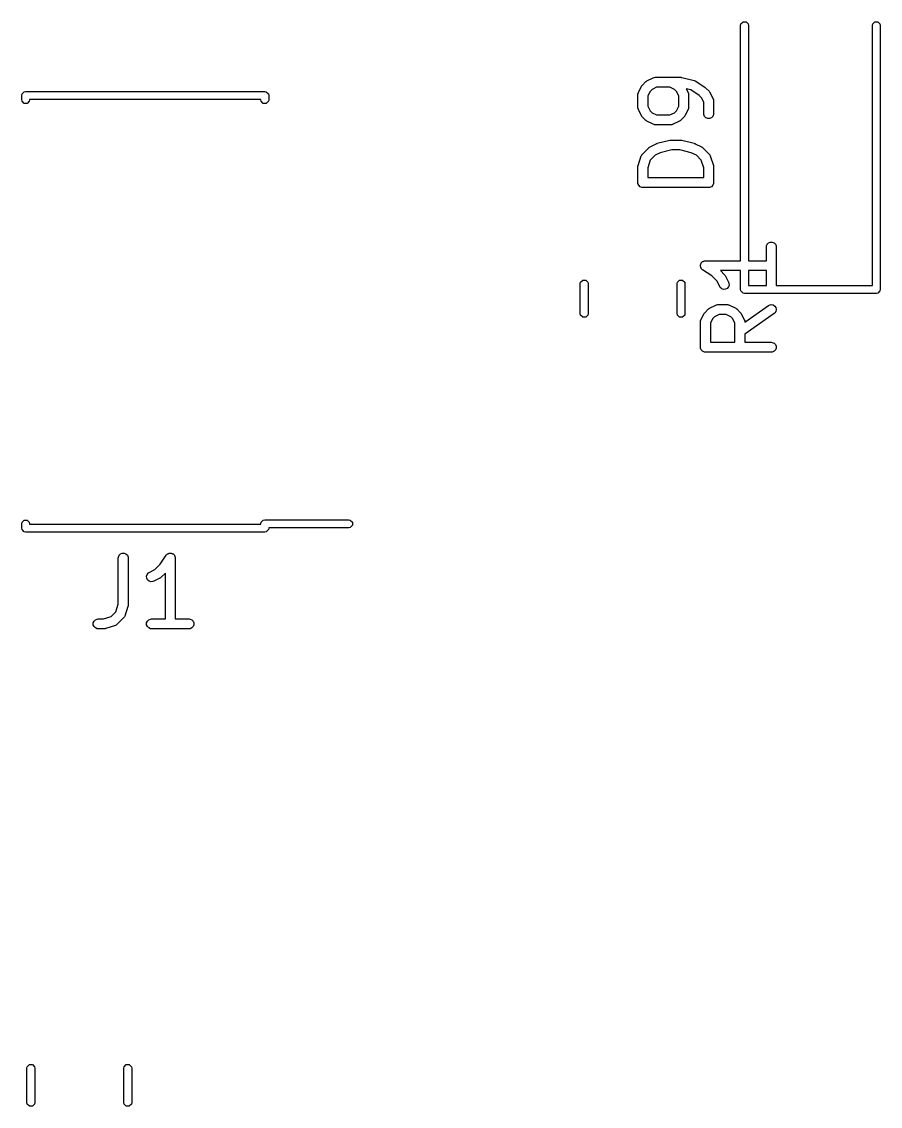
# Model space of a CAD drawing. Extents: x 1.5 to 88.5, y 4.3 to 54.6.
# Drawn here: x 54.12 to 67.16, y 31.93 to 48.41 of the extents above; entities that cross this region are included whole.
import ezdxf

# ---------------------------------------------------------------- set-up
doc = ezdxf.new("R2010")
doc.units = 0
doc.layers.add('BLACK', color=7, linetype='CONTINUOUS')

msp = doc.modelspace()

# ---------------------------------------------------------------- linework, layer by layer
at = {"layer": 'BLACK', "linetype": 'CONTINUOUS'}
for p, q in [((65.04, 48.35), (65.044567, 48.372961)), ((65.04, 44.775), (65.04, 48.35)), ((65.044567, 48.372961), (65.077039, 48.405433)), ((65.077039, 48.405433), (65.122961, 48.405433)), ((65.122961, 48.405433), (65.155433, 48.372961)), ((65.155433, 48.372961), (65.16, 48.35)), ((65.16, 48.35), (65.16, 44.775)), ((67.04, 48.35), (67.044567, 48.372961)), ((67.04, 44.4), (67.04, 48.35)), ((67.044567, 48.372961), (67.077039, 48.405433)), ((67.077039, 48.405433), (67.122961, 48.405433)), ((67.122961, 48.405433), (67.155433, 48.372961)), ((67.155433, 48.372961), (67.16, 48.35)), ((67.16, 48.35), (67.16, 44.34)), ((63.544685, 47.437759), (63.549404, 47.443509)), ((63.549404, 47.443509), (63.597023, 47.491128)), ((63.597023, 47.491128), (63.602772, 47.495846)), ((63.602772, 47.495846), (63.604072, 47.497345)), ((63.604072, 47.497345), (63.606331, 47.498766)), ((63.606331, 47.498766), (63.608388, 47.500455)), ((63.608388, 47.500455), (63.610215, 47.501212)), ((63.610215, 47.501212), (63.616515, 47.505177)), ((63.616515, 47.505177), (63.711753, 47.552796)), ((63.711753, 47.552796), (63.725484, 47.558051)), ((63.725484, 47.558051), (63.728173, 47.558242)), ((63.728173, 47.558242), (63.730662, 47.559273)), ((63.730662, 47.559273), (63.745294, 47.560714)), ((63.745294, 47.560714), (64.126246, 47.560714)), ((64.126246, 47.560714), (64.128799, 47.560462)), ((64.128799, 47.560462), (64.129892, 47.560625)), ((64.129892, 47.560625), (64.135365, 47.559815)), ((64.135365, 47.559815), (64.140878, 47.559273)), ((64.140878, 47.559273), (64.141899, 47.55885)), ((64.141899, 47.55885), (64.144436, 47.558475)), ((64.144436, 47.558475), (64.334912, 47.510856)), ((64.334912, 47.510856), (64.343534, 47.507775)), ((64.343534, 47.507775), (64.345351, 47.507416)), ((64.345351, 47.507416), (64.346998, 47.506537)), ((64.346998, 47.506537), (64.348758, 47.505909)), ((64.348758, 47.505909), (64.350246, 47.504805)), ((64.350246, 47.504805), (64.358325, 47.500499)), ((64.358325, 47.500499), (64.501182, 47.405261)), ((54.125, 47.285), (54.129567, 47.307961)), ((54.125, 47.22), (54.125, 47.285)), ((54.129567, 47.307961), (54.162039, 47.340433)), ((54.162039, 47.340433), (54.185, 47.345)), ((54.185, 47.345), (57.815, 47.345)), ((57.815, 47.345), (57.837961, 47.340433)), ((57.837961, 47.340433), (57.870433, 47.307961)), ((57.870433, 47.307961), (57.875, 47.285)), ((57.875, 47.285), (57.875, 47.22)), ((63.479818, 47.295238), (63.481259, 47.30987)), ((63.479818, 47.104762), (63.479818, 47.295238)), ((63.481259, 47.30987), (63.48229, 47.312359)), ((63.48229, 47.312359), (63.482481, 47.315047)), ((63.482481, 47.315047), (63.487736, 47.328779)), ((63.487736, 47.328779), (63.535355, 47.424017)), ((63.535355, 47.424017), (63.539319, 47.430316)), ((63.539319, 47.430316), (63.540077, 47.432144)), ((63.540077, 47.432144), (63.541765, 47.4342)), ((63.541765, 47.4342), (63.543187, 47.43646)), ((63.543187, 47.43646), (63.544685, 47.437759)), ((63.664076, 47.346049), (63.629818, 47.277533)), ((63.629818, 47.277533), (63.629818, 47.122467)), ((63.694483, 47.376456), (63.664076, 47.346049)), ((63.762999, 47.410714), (63.694483, 47.376456)), ((63.965684, 47.410714), (63.762999, 47.410714)), ((64.0342, 47.376456), (63.965684, 47.410714)), ((64.064607, 47.346049), (64.0342, 47.376456)), ((64.098865, 47.277533), (64.064607, 47.346049)), ((64.098865, 47.122467), (64.098865, 47.277533)), ((64.285928, 47.368484), (64.211832, 47.387009)), ((64.211832, 47.387009), (64.240947, 47.328779)), ((64.240947, 47.328779), (64.246202, 47.315048)), ((64.246202, 47.315048), (64.246393, 47.312358)), ((64.246393, 47.312358), (64.247424, 47.30987)), ((64.247424, 47.30987), (64.248865, 47.295238)), ((64.248865, 47.295238), (64.248865, 47.104762)), ((64.411797, 47.284572), (64.285928, 47.368484)), ((64.44556, 47.25081), (64.411797, 47.284572)), ((64.501182, 47.405261), (64.501222, 47.405227)), ((64.501222, 47.405227), (64.501246, 47.405218)), ((64.501246, 47.405218), (64.506822, 47.400641)), ((64.506822, 47.400641), (64.512557, 47.395945)), ((64.512557, 47.395945), (64.512571, 47.395923)), ((64.512571, 47.395923), (64.512611, 47.395891)), ((64.512611, 47.395891), (64.560231, 47.348272)), ((64.560231, 47.348272), (64.564949, 47.342522)), ((64.564949, 47.342522), (64.566449, 47.341222)), ((64.566449, 47.341222), (64.567871, 47.338962)), ((64.567871, 47.338962), (64.569559, 47.336906)), ((64.569559, 47.336906), (64.570316, 47.335078)), ((64.570316, 47.335078), (64.574281, 47.328779)), ((64.574281, 47.328779), (64.6219, 47.233541)), ((54.129567, 47.197039), (54.125, 47.22)), ((54.162039, 47.164567), (54.129567, 47.197039)), ((54.207961, 47.164567), (54.162039, 47.164567)), ((54.240433, 47.197039), (54.207961, 47.164567)), ((54.245, 47.22), (54.240433, 47.197039)), ((57.755, 47.225), (54.245, 47.225)), ((54.245, 47.225), (54.245, 47.22)), ((57.755, 47.22), (57.755, 47.225)), ((57.759567, 47.197039), (57.755, 47.22)), ((57.792039, 47.164567), (57.759567, 47.197039)), ((57.837961, 47.164567), (57.792039, 47.164567)), ((57.870433, 47.197039), (57.837961, 47.164567)), ((57.875, 47.22), (57.870433, 47.197039)), ((63.629818, 47.122467), (63.664076, 47.053951)), ((64.064607, 47.053951), (64.098865, 47.122467)), ((64.479818, 47.182295), (64.44556, 47.25081)), ((64.479818, 47.009524), (64.479818, 47.182295)), ((64.6219, 47.233541), (64.627155, 47.21981)), ((64.627155, 47.21981), (64.627346, 47.21712)), ((64.627346, 47.21712), (64.628377, 47.214632)), ((64.628377, 47.214632), (64.629818, 47.2)), ((64.629818, 47.2), (64.629818, 47.009524)), ((63.481259, 47.09013), (63.479818, 47.104762)), ((63.48229, 47.08764), (63.481259, 47.09013)), ((63.482481, 47.084953), (63.48229, 47.08764)), ((63.487736, 47.071221), (63.482481, 47.084953)), ((63.535355, 46.975983), (63.487736, 47.071221)), ((63.539319, 46.969683), (63.535355, 46.975983)), ((63.540077, 46.967856), (63.539319, 46.969683)), ((63.541765, 46.965799), (63.540077, 46.967856)), ((63.543187, 46.96354), (63.541765, 46.965799)), ((63.544685, 46.96224), (63.543187, 46.96354)), ((63.549404, 46.956491), (63.544685, 46.96224)), ((63.597023, 46.908872), (63.549404, 46.956491)), ((63.664076, 47.053951), (63.694483, 47.023544)), ((63.694483, 47.023544), (63.762999, 46.989286)), ((63.762999, 46.989286), (63.965684, 46.989286)), ((63.965684, 46.989286), (64.0342, 47.023544)), ((64.0342, 47.023544), (64.064607, 47.053951)), ((64.179279, 46.956491), (64.13166, 46.908872)), ((64.183997, 46.96224), (64.179279, 46.956491)), ((64.185496, 46.96354), (64.183997, 46.96224)), ((64.186917, 46.965799), (64.185496, 46.96354)), ((64.188606, 46.967856), (64.186917, 46.965799)), ((64.189363, 46.969683), (64.188606, 46.967856)), ((64.193328, 46.975983), (64.189363, 46.969683)), ((64.240947, 47.071221), (64.193328, 46.975983)), ((64.246202, 47.084952), (64.240947, 47.071221)), ((64.246393, 47.087641), (64.246202, 47.084952)), ((64.247424, 47.09013), (64.246393, 47.087641)), ((64.248865, 47.104762), (64.247424, 47.09013)), ((64.481259, 46.994892), (64.479818, 47.009524)), ((64.492458, 46.967856), (64.481259, 46.994892)), ((64.51315, 46.947164), (64.492458, 46.967856)), ((64.540186, 46.935965), (64.51315, 46.947164)), ((64.596486, 46.947164), (64.56945, 46.935965)), ((64.617178, 46.967856), (64.596486, 46.947164)), ((64.628377, 46.994892), (64.617178, 46.967856)), ((64.629818, 47.009524), (64.628377, 46.994892)), ((63.602772, 46.904153), (63.597023, 46.908872)), ((63.604072, 46.902655), (63.602772, 46.904153)), ((63.606331, 46.901233), (63.604072, 46.902655)), ((63.608388, 46.899545), (63.606331, 46.901233)), ((63.610215, 46.898787), (63.608388, 46.899545)), ((63.616515, 46.894823), (63.610215, 46.898787)), ((63.711753, 46.847204), (63.616515, 46.894823)), ((63.725484, 46.841949), (63.711753, 46.847204)), ((63.728173, 46.841757), (63.725484, 46.841949)), ((63.730662, 46.840727), (63.728173, 46.841757)), ((63.745294, 46.839286), (63.730662, 46.840727)), ((63.983389, 46.839286), (63.745294, 46.839286)), ((63.998021, 46.840727), (63.983389, 46.839286)), ((64.00051, 46.841758), (63.998021, 46.840727)), ((64.003198, 46.841949), (64.00051, 46.841758)), ((64.01693, 46.847204), (64.003198, 46.841949)), ((64.112168, 46.894823), (64.01693, 46.847204)), ((64.118467, 46.898787), (64.112168, 46.894823)), ((64.120295, 46.899545), (64.118467, 46.898787)), ((64.122351, 46.901233), (64.120295, 46.899545)), ((64.124611, 46.902655), (64.122351, 46.901233)), ((64.12591, 46.904153), (64.124611, 46.902655)), ((64.13166, 46.908872), (64.12591, 46.904153)), ((64.56945, 46.935965), (64.540186, 46.935965)), ((63.549404, 46.39589), (63.644642, 46.491128)), ((63.644642, 46.491128), (63.650392, 46.495848)), ((63.650392, 46.495848), (63.651691, 46.497345)), ((63.651691, 46.497345), (63.653945, 46.498764)), ((63.653945, 46.498764), (63.656007, 46.500456)), ((63.656007, 46.500456), (63.657839, 46.501214)), ((63.657839, 46.501214), (63.664134, 46.505177)), ((63.664134, 46.505177), (63.759372, 46.552796)), ((63.759372, 46.552796), (63.760441, 46.553205)), ((63.760441, 46.553205), (63.760877, 46.553528)), ((63.760877, 46.553528), (63.767013, 46.55572)), ((63.767013, 46.55572), (63.773103, 46.558051)), ((63.773103, 46.558051), (63.773643, 46.558089)), ((63.773643, 46.558089), (63.774723, 46.558475)), ((63.774723, 46.558475), (63.965199, 46.606094)), ((63.992623, 46.458333), (63.819089, 46.414949)), ((63.965199, 46.606094), (63.967735, 46.606469)), ((63.967735, 46.606469), (63.968757, 46.606892)), ((63.968757, 46.606892), (63.974269, 46.607434)), ((63.974269, 46.607434), (63.979743, 46.608244)), ((63.979743, 46.608244), (63.980835, 46.608081)), ((63.980835, 46.608081), (63.983389, 46.608333)), ((63.983389, 46.608333), (64.126246, 46.608333)), ((64.117012, 46.458333), (63.992623, 46.458333)), ((64.290546, 46.414949), (64.117012, 46.458333)), ((64.126246, 46.608333), (64.128799, 46.608081)), ((64.128799, 46.608081), (64.129892, 46.608244)), ((64.129892, 46.608244), (64.135365, 46.607434)), ((64.135365, 46.607434), (64.140878, 46.606892)), ((64.140878, 46.606892), (64.141899, 46.606469)), ((64.141899, 46.606469), (64.144436, 46.606094)), ((64.144436, 46.606094), (64.334912, 46.558475)), ((64.334912, 46.558475), (64.335991, 46.558089)), ((64.335991, 46.558089), (64.336531, 46.558051)), ((64.336531, 46.558051), (64.342612, 46.555723)), ((64.342612, 46.555723), (64.348758, 46.553528)), ((64.348758, 46.553528), (64.349193, 46.553205)), ((64.349193, 46.553205), (64.350263, 46.552796)), ((64.350263, 46.552796), (64.445501, 46.505177)), ((64.445501, 46.505177), (64.451797, 46.501213)), ((64.451797, 46.501213), (64.453627, 46.500456)), ((64.453627, 46.500456), (64.455685, 46.498766)), ((64.455685, 46.498766), (64.457944, 46.497345)), ((64.457944, 46.497345), (64.459243, 46.495846)), ((64.459243, 46.495846), (64.464993, 46.491128)), ((64.464993, 46.491128), (64.560232, 46.39589)), ((63.483667, 46.223717), (63.531286, 46.366574)), ((63.531286, 46.366574), (63.53728, 46.379999)), ((63.53728, 46.379999), (63.539045, 46.382034)), ((63.539045, 46.382034), (63.540077, 46.384525)), ((63.540077, 46.384525), (63.549404, 46.39589)), ((63.667989, 46.302343), (63.629818, 46.187829)), ((63.742102, 46.376456), (63.667989, 46.302343)), ((63.819089, 46.414949), (63.742102, 46.376456)), ((64.367533, 46.376455), (64.290546, 46.414949)), ((64.441647, 46.302342), (64.367533, 46.376455)), ((64.479818, 46.18783), (64.441647, 46.302342)), ((64.560232, 46.39589), (64.56956, 46.384525)), ((64.56956, 46.384525), (64.570591, 46.382034)), ((64.570591, 46.382034), (64.572356, 46.38)), ((64.572356, 46.38), (64.57835, 46.366574)), ((64.57835, 46.366574), (64.625969, 46.223718)), ((63.479818, 46.2), (63.480547, 46.207405)), ((63.479818, 45.961905), (63.479818, 46.2)), ((63.480407, 46.20938), (63.480997, 46.211977)), ((63.480547, 46.207405), (63.480407, 46.20938)), ((63.480997, 46.211977), (63.481259, 46.214632)), ((63.481259, 46.214632), (63.482017, 46.216463)), ((63.482017, 46.216463), (63.483667, 46.223717)), ((63.629818, 46.187829), (63.629818, 46.036905)), ((64.479818, 46.036905), (64.479818, 46.18783)), ((64.625969, 46.223718), (64.627618, 46.216462)), ((64.627618, 46.216462), (64.628377, 46.214632)), ((64.628377, 46.214632), (64.628638, 46.211978)), ((64.628638, 46.211978), (64.629229, 46.209381)), ((64.629229, 46.209381), (64.629088, 46.207406)), ((64.629088, 46.207406), (64.629818, 46.2)), ((64.629818, 46.2), (64.629818, 45.961905)), ((63.481259, 45.947273), (63.479818, 45.961905)), ((63.629818, 46.036905), (64.479818, 46.036905)), ((64.629818, 45.961905), (64.628377, 45.947273)), ((63.492458, 45.920237), (63.481259, 45.947273)), ((63.51315, 45.899545), (63.492458, 45.920237)), ((63.540186, 45.888346), (63.51315, 45.899545)), ((63.554818, 45.886905), (63.540186, 45.888346)), ((64.554818, 45.886905), (63.554818, 45.886905)), ((64.56945, 45.888346), (64.554818, 45.886905)), ((64.596486, 45.899545), (64.56945, 45.888346)), ((64.617178, 45.920237), (64.596486, 45.899545)), ((64.628377, 45.947273), (64.617178, 45.920237)), ((65.429819, 44.985714), (65.43126, 45.000346)), ((65.429819, 44.775), (65.429819, 44.985714)), ((65.43126, 45.000346), (65.442459, 45.027382)), ((65.442459, 45.027382), (65.463151, 45.048074)), ((65.463151, 45.048074), (65.490187, 45.059273)), ((65.490187, 45.059273), (65.519451, 45.059273)), ((65.519451, 45.059273), (65.546487, 45.048074)), ((65.546487, 45.048074), (65.567179, 45.027382)), ((65.567179, 45.027382), (65.578378, 45.000346)), ((65.578378, 45.000346), (65.579819, 44.985714)), ((65.579819, 44.985714), (65.579819, 44.414286)), ((64.429819, 44.699921), (64.43126, 44.707205)), ((64.43126, 44.692716), (64.429819, 44.699921)), ((64.43126, 44.714632), (64.434072, 44.72142)), ((64.43126, 44.707205), (64.43126, 44.714632)), ((64.43126, 44.685368), (64.43126, 44.692716)), ((64.434101, 44.678507), (64.43126, 44.685368)), ((64.434072, 44.72142), (64.435498, 44.728629)), ((64.435558, 44.671227), (64.434101, 44.678507)), ((64.435498, 44.728629), (64.439617, 44.734807)), ((64.439646, 44.665121), (64.435558, 44.671227)), ((64.439617, 44.734807), (64.442459, 44.741668)), ((64.442459, 44.658332), (64.439646, 44.665121)), ((64.442459, 44.741668), (64.447654, 44.746863)), ((64.447709, 44.653081), (64.442459, 44.658332)), ((64.447654, 44.746863), (64.451731, 44.752978)), ((64.451841, 44.646912), (64.447709, 44.653081)), ((64.451731, 44.752978), (64.4579, 44.757109)), ((64.463099, 44.637691), (64.451841, 44.646912)), ((64.4579, 44.757109), (64.463151, 44.76236)), ((64.463151, 44.76236), (64.46994, 44.765172)), ((64.46994, 44.765172), (64.476046, 44.769261)), ((64.476046, 44.769261), (64.483326, 44.770717)), ((64.483326, 44.770717), (64.490187, 44.773559)), ((64.490187, 44.773559), (64.504663, 44.774984)), ((64.504663, 44.774984), (64.50474, 44.775)), ((64.50474, 44.775), (64.504766, 44.774994)), ((64.504766, 44.774994), (64.504819, 44.775)), ((64.504819, 44.775), (65.04, 44.775)), ((65.16, 44.775), (65.429819, 44.775)), ((62.609567, 44.450025), (62.642039, 44.482497)), ((62.642039, 44.482497), (62.687961, 44.482497)), ((62.687961, 44.482497), (62.720433, 44.450025)), ((64.079567, 44.450025), (64.112039, 44.482497)), ((64.112039, 44.482497), (64.157961, 44.482497)), ((64.157961, 44.482497), (64.190433, 44.450025)), ((64.463151, 44.63764), (64.463099, 44.637691)), ((64.463173, 44.63763), (64.463151, 44.63764)), ((64.463216, 44.637596), (64.463173, 44.63763)), ((64.599894, 44.546477), (64.463216, 44.637596)), ((64.681275, 44.465097), (64.599894, 44.546477)), ((65.04, 44.625), (64.733504, 44.625)), ((64.733504, 44.625), (64.795947, 44.562557)), ((64.795947, 44.562557), (64.800667, 44.556806)), ((64.800667, 44.556806), (64.802164, 44.555508)), ((64.802164, 44.555508), (64.803583, 44.553253)), ((64.803583, 44.553253), (64.805275, 44.551192)), ((64.805275, 44.551192), (64.806033, 44.549359)), ((64.806033, 44.549359), (64.809996, 44.543065)), ((64.809996, 44.543065), (64.857615, 44.447827)), ((65.04, 44.34), (65.04, 44.625)), ((65.429819, 44.625), (65.16, 44.625)), ((65.16, 44.625), (65.16, 44.4)), ((65.429819, 44.414286), (65.429819, 44.625)), ((62.605, 44.427064), (62.609567, 44.450025)), ((62.605, 43.972936), (62.605, 44.427064)), ((62.720433, 44.450025), (62.725, 44.427064)), ((62.725, 44.427064), (62.725, 43.972936)), ((64.075, 44.427064), (64.079567, 44.450025)), ((64.075, 43.972936), (64.075, 44.427064)), ((64.190433, 44.450025), (64.195, 44.427064)), ((64.195, 44.427064), (64.195, 43.972936)), ((64.723451, 44.380745), (64.681275, 44.465097)), ((64.731283, 44.368302), (64.723451, 44.380745)), ((64.753391, 44.349129), (64.731283, 44.368302)), ((64.781152, 44.339875), (64.753391, 44.349129)), ((64.810342, 44.341949), (64.781152, 44.339875)), ((64.836517, 44.355037), (64.810342, 44.341949)), ((64.85569, 44.377144), (64.836517, 44.355037)), ((64.864944, 44.404906), (64.85569, 44.377144)), ((64.857615, 44.447827), (64.86287, 44.434096)), ((64.86287, 44.434096), (64.864944, 44.404906)), ((65.044567, 44.317039), (65.04, 44.34)), ((65.077039, 44.284567), (65.044567, 44.317039)), ((65.16, 44.4), (65.431226, 44.4)), ((65.431226, 44.4), (65.429819, 44.414286)), ((65.579819, 44.414286), (65.578412, 44.4)), ((65.578412, 44.4), (67.04, 44.4)), ((67.155433, 44.317039), (67.122961, 44.284567)), ((67.16, 44.34), (67.155433, 44.317039)), ((65.1, 44.28), (65.077039, 44.284567)), ((67.1, 44.28), (65.1, 44.28)), ((67.122961, 44.284567), (67.1, 44.28)), ((64.490078, 43.979763), (64.491766, 43.981819)), ((64.491766, 43.981819), (64.493188, 43.984079)), ((64.493188, 43.984079), (64.494686, 43.985378)), ((64.494686, 43.985378), (64.499405, 43.991128)), ((64.499405, 43.991128), (64.547024, 44.038747)), ((64.547024, 44.038747), (64.552773, 44.043465)), ((64.552773, 44.043465), (64.554073, 44.044964)), ((64.554073, 44.044964), (64.556332, 44.046385)), ((64.556332, 44.046385), (64.558389, 44.048074)), ((64.558389, 44.048074), (64.560216, 44.048831)), ((64.560216, 44.048831), (64.566516, 44.052796)), ((64.566516, 44.052796), (64.661754, 44.100415)), ((64.661754, 44.100415), (64.675485, 44.10567)), ((64.675485, 44.10567), (64.678174, 44.105861)), ((64.678174, 44.105861), (64.680663, 44.106892)), ((64.680663, 44.106892), (64.695295, 44.108333)), ((64.695295, 44.108333), (64.838152, 44.108333)), ((64.838152, 44.108333), (64.852784, 44.106892)), ((64.852784, 44.106892), (64.855273, 44.10586)), ((64.855273, 44.10586), (64.857961, 44.10567)), ((64.857961, 44.10567), (64.871693, 44.100415)), ((64.871693, 44.100415), (64.966931, 44.052796)), ((64.966931, 44.052796), (64.97323, 44.048831)), ((64.97323, 44.048831), (64.975058, 44.048074)), ((64.975058, 44.048074), (64.977114, 44.046385)), ((64.977114, 44.046385), (64.979374, 44.044964)), ((64.979374, 44.044964), (64.980673, 44.043465)), ((64.980673, 44.043465), (64.986423, 44.038747)), ((64.986423, 44.038747), (65.034042, 43.991128)), ((65.034042, 43.991128), (65.03876, 43.985378)), ((65.03876, 43.985378), (65.040259, 43.984079)), ((65.040259, 43.984079), (65.04168, 43.981819)), ((65.04168, 43.981819), (65.043369, 43.979763)), ((65.103518, 43.843972), (65.46181, 44.094776)), ((65.46181, 44.094776), (65.474623, 44.101986)), ((65.474623, 44.101986), (65.503194, 44.108315)), ((65.503194, 44.108315), (65.532012, 44.10323)), ((65.532012, 44.10323), (65.55669, 44.087503)), ((65.558989, 43.981462), (65.547829, 43.971891)), ((65.55669, 44.087503), (65.573472, 44.063529)), ((65.574716, 44.006141), (65.558989, 43.981462)), ((65.573472, 44.063529), (65.579802, 44.034958)), ((65.579802, 44.034958), (65.574716, 44.006141)), ((62.609567, 43.949975), (62.605, 43.972936)), ((62.642039, 43.917503), (62.609567, 43.949975)), ((62.687961, 43.917503), (62.642039, 43.917503)), ((62.720433, 43.949975), (62.687961, 43.917503)), ((62.725, 43.972936), (62.720433, 43.949975)), ((64.079567, 43.949975), (64.075, 43.972936)), ((64.112039, 43.917503), (64.079567, 43.949975)), ((64.157961, 43.917503), (64.112039, 43.917503)), ((64.190433, 43.949975), (64.157961, 43.917503)), ((64.195, 43.972936), (64.190433, 43.949975)), ((64.429819, 43.842857), (64.43126, 43.857489)), ((64.429819, 43.461905), (64.429819, 43.842857)), ((64.43126, 43.857489), (64.432291, 43.859978)), ((64.432291, 43.859978), (64.432482, 43.862666)), ((64.432482, 43.862666), (64.437737, 43.876398)), ((64.437737, 43.876398), (64.485356, 43.971636)), ((64.485356, 43.971636), (64.48932, 43.977935)), ((64.48932, 43.977935), (64.490078, 43.979763)), ((64.614077, 43.893668), (64.579819, 43.825152)), ((64.579819, 43.825152), (64.579819, 43.536905)), ((64.644484, 43.924075), (64.614077, 43.893668)), ((64.713, 43.958333), (64.644484, 43.924075)), ((64.820447, 43.958333), (64.713, 43.958333)), ((64.888963, 43.924075), (64.820447, 43.958333)), ((64.91937, 43.893668), (64.888963, 43.924075)), ((64.953628, 43.825152), (64.91937, 43.893668)), ((64.953628, 43.536905), (64.953628, 43.825152)), ((65.043369, 43.979763), (65.044126, 43.977935)), ((65.044126, 43.977935), (65.048091, 43.971636)), ((65.048091, 43.971636), (65.09571, 43.876398)), ((65.09571, 43.876398), (65.100965, 43.862667)), ((65.100965, 43.862667), (65.101156, 43.859977)), ((65.101156, 43.859977), (65.102187, 43.857489)), ((65.102187, 43.857489), (65.103518, 43.843972)), ((65.547829, 43.971891), (65.103628, 43.66095)), ((65.103628, 43.66095), (65.103628, 43.536905)), ((64.579819, 43.536905), (64.953628, 43.536905)), ((65.103628, 43.536905), (65.504819, 43.536905)), ((65.504819, 43.536905), (65.519451, 43.535464)), ((65.519451, 43.535464), (65.546487, 43.524265)), ((65.546487, 43.524265), (65.567179, 43.503573)), ((65.567179, 43.503573), (65.578378, 43.476537)), ((64.43126, 43.447273), (64.429819, 43.461905)), ((64.442459, 43.420237), (64.43126, 43.447273)), ((64.463151, 43.399545), (64.442459, 43.420237)), ((64.490187, 43.388346), (64.463151, 43.399545)), ((64.504819, 43.386905), (64.490187, 43.388346)), ((65.504819, 43.386905), (64.504819, 43.386905)), ((65.519451, 43.388346), (65.504819, 43.386905)), ((65.546487, 43.399545), (65.519451, 43.388346)), ((65.567179, 43.420237), (65.546487, 43.399545)), ((65.578378, 43.447273), (65.567179, 43.420237)), ((65.578378, 43.476537), (65.578378, 43.447273)), ((54.125, 40.78), (54.129567, 40.802961)), ((54.125, 40.715), (54.125, 40.78)), ((54.129567, 40.692039), (54.125, 40.715)), ((54.129567, 40.802961), (54.162039, 40.835433)), ((54.162039, 40.659567), (54.129567, 40.692039)), ((54.162039, 40.835433), (54.207961, 40.835433)), ((54.207961, 40.835433), (54.240433, 40.802961)), ((54.240433, 40.802961), (54.245, 40.78)), ((54.245, 40.78), (54.245, 40.775)), ((54.245, 40.775), (57.755, 40.775)), ((57.755, 40.78), (57.759567, 40.802961)), ((57.755, 40.775), (57.755, 40.78)), ((57.759567, 40.802961), (57.792039, 40.835433)), ((57.792039, 40.835433), (57.815, 40.84)), ((57.815, 40.84), (59.09, 40.84)), ((57.870433, 40.692039), (57.837961, 40.659567)), ((57.875, 40.715), (57.870433, 40.692039)), ((59.09, 40.72), (57.875, 40.72)), ((57.875, 40.72), (57.875, 40.715)), ((59.09, 40.84), (59.112961, 40.835433)), ((59.112961, 40.724567), (59.09, 40.72)), ((59.112961, 40.835433), (59.145433, 40.802961)), ((59.145433, 40.757039), (59.112961, 40.724567)), ((59.145433, 40.802961), (59.145433, 40.757039)), ((54.185, 40.655), (54.162039, 40.659567)), ((57.815, 40.655), (54.185, 40.655)), ((57.837961, 40.659567), (57.815, 40.655)), ((55.591666, 40.260179), (55.593107, 40.274811)), ((55.591666, 39.558064), (55.591666, 40.260179)), ((55.593107, 40.274811), (55.604306, 40.301847)), ((55.604306, 40.301847), (55.624998, 40.322539)), ((55.624998, 40.322539), (55.652034, 40.333738)), ((55.652034, 40.333738), (55.681298, 40.333738)), ((55.681298, 40.333738), (55.708334, 40.322539)), ((55.708334, 40.322539), (55.729026, 40.301847)), ((55.729026, 40.301847), (55.740225, 40.274811)), ((55.740225, 40.274811), (55.741666, 40.260179)), ((55.741666, 40.260179), (55.741666, 39.545894)), ((56.227428, 40.165102), (56.318548, 40.301782)), ((56.318548, 40.301782), (56.318582, 40.301824)), ((56.318582, 40.301824), (56.318592, 40.301847)), ((56.318592, 40.301847), (56.318643, 40.301898)), ((56.318643, 40.301898), (56.327864, 40.313157)), ((56.327864, 40.313157), (56.334033, 40.317288)), ((56.334033, 40.317288), (56.339284, 40.322539)), ((56.339284, 40.322539), (56.346073, 40.325351)), ((56.346073, 40.325351), (56.352179, 40.32944)), ((56.352179, 40.32944), (56.359459, 40.330896)), ((56.359459, 40.330896), (56.36632, 40.333738)), ((56.36632, 40.333738), (56.373668, 40.333738)), ((56.373668, 40.333738), (56.380873, 40.335179)), ((56.380873, 40.335179), (56.388157, 40.333738)), ((56.388157, 40.333738), (56.395584, 40.333738)), ((56.395584, 40.333738), (56.402372, 40.330925)), ((56.402372, 40.330925), (56.409581, 40.3295)), ((56.409581, 40.3295), (56.41576, 40.32538)), ((56.41576, 40.32538), (56.42262, 40.322539)), ((56.42262, 40.322539), (56.427813, 40.317345)), ((56.427813, 40.317345), (56.43393, 40.313268)), ((56.43393, 40.313268), (56.438063, 40.307095)), ((56.438063, 40.307095), (56.443312, 40.301847)), ((56.443312, 40.301847), (56.446123, 40.295059)), ((56.446123, 40.295059), (56.450213, 40.288953)), ((56.450213, 40.288953), (56.451669, 40.281671)), ((56.451669, 40.281671), (56.454511, 40.274811)), ((56.454511, 40.274811), (56.455936, 40.260334)), ((56.455936, 40.260334), (56.455952, 40.260258)), ((56.455952, 40.260258), (56.455946, 40.260231)), ((56.455946, 40.260231), (56.455952, 40.260179)), ((56.455952, 40.260179), (56.455952, 39.335179)), ((56.030081, 40.011607), (56.049254, 40.033715)), ((56.049254, 40.033715), (56.061697, 40.041547)), ((56.061697, 40.041547), (56.146049, 40.083723)), ((56.146049, 40.083723), (56.227428, 40.165102)), ((56.305952, 40.031494), (56.243509, 39.969051)), ((56.305952, 39.335179), (56.305952, 40.031494)), ((56.020827, 39.983846), (56.030081, 40.011607)), ((56.022901, 39.954656), (56.020827, 39.983846)), ((56.035988, 39.928481), (56.022901, 39.954656)), ((56.058096, 39.909308), (56.035988, 39.928481)), ((56.085857, 39.900054), (56.058096, 39.909308)), ((56.115047, 39.902128), (56.085857, 39.900054)), ((56.128779, 39.907383), (56.115047, 39.902128)), ((56.224017, 39.955002), (56.128779, 39.907383)), ((56.230316, 39.958966), (56.224017, 39.955002)), ((56.232144, 39.959724), (56.230316, 39.958966)), ((56.2342, 39.961412), (56.232144, 39.959724)), ((56.23646, 39.962834), (56.2342, 39.961412)), ((56.237759, 39.964332), (56.23646, 39.962834)), ((56.243509, 39.969051), (56.237759, 39.964332)), ((55.553495, 39.443551), (55.591666, 39.558064)), ((55.740486, 39.533915), (55.740225, 39.531262)), ((55.741077, 39.536513), (55.740486, 39.533915)), ((55.741666, 39.545894), (55.740936, 39.538487)), ((55.740936, 39.538487), (55.741077, 39.536513)), ((55.368781, 39.335179), (55.483294, 39.37335)), ((55.483294, 39.37335), (55.553495, 39.443551)), ((55.690198, 39.37932), (55.684204, 39.365894)), ((55.737817, 39.522176), (55.690198, 39.37932)), ((55.739466, 39.529431), (55.737817, 39.522176)), ((55.740225, 39.531262), (55.739466, 39.529431)), ((55.212155, 39.274811), (55.223354, 39.301847)), ((55.212155, 39.245547), (55.212155, 39.274811)), ((55.223354, 39.218511), (55.212155, 39.245547)), ((55.223354, 39.301847), (55.244046, 39.322539)), ((55.244046, 39.197819), (55.223354, 39.218511)), ((55.244046, 39.322539), (55.271082, 39.333738)), ((55.271082, 39.333738), (55.285714, 39.335179)), ((55.285714, 39.335179), (55.368781, 39.335179)), ((55.547527, 39.236648), (55.40467, 39.189028)), ((55.560952, 39.242642), (55.547527, 39.236648)), ((55.562988, 39.244408), (55.560952, 39.242642)), ((55.565477, 39.245439), (55.562988, 39.244408)), ((55.576842, 39.254766), (55.565477, 39.245439)), ((55.67208, 39.350004), (55.576842, 39.254766)), ((55.681408, 39.361369), (55.67208, 39.350004)), ((55.682439, 39.363859), (55.681408, 39.361369)), ((55.684204, 39.365894), (55.682439, 39.363859)), ((56.021679, 39.274811), (56.032878, 39.301847)), ((56.021679, 39.245547), (56.021679, 39.274811)), ((56.032878, 39.218511), (56.021679, 39.245547)), ((56.032878, 39.301847), (56.05357, 39.322539)), ((56.05357, 39.197819), (56.032878, 39.218511)), ((56.05357, 39.322539), (56.080606, 39.333738)), ((56.080606, 39.333738), (56.095238, 39.335179)), ((56.095238, 39.335179), (56.305952, 39.335179)), ((56.455952, 39.335179), (56.666666, 39.335179)), ((56.666666, 39.335179), (56.681298, 39.333738)), ((56.681298, 39.333738), (56.708334, 39.322539)), ((56.708334, 39.322539), (56.729026, 39.301847)), ((56.729026, 39.218511), (56.708334, 39.197819)), ((56.729026, 39.301847), (56.740225, 39.274811)), ((56.740225, 39.245547), (56.729026, 39.218511)), ((56.740225, 39.274811), (56.740225, 39.245547)), ((55.271082, 39.18662), (55.244046, 39.197819)), ((55.285714, 39.185179), (55.271082, 39.18662)), ((55.380952, 39.185179), (55.285714, 39.185179)), ((55.388357, 39.185908), (55.380952, 39.185179)), ((55.390333, 39.185768), (55.388357, 39.185908)), ((55.39293, 39.186358), (55.390333, 39.185768)), ((55.395584, 39.18662), (55.39293, 39.186358)), ((55.397414, 39.187378), (55.395584, 39.18662)), ((55.40467, 39.189028), (55.397414, 39.187378)), ((56.080606, 39.18662), (56.05357, 39.197819)), ((56.095238, 39.185179), (56.080606, 39.18662)), ((56.666666, 39.185179), (56.095238, 39.185179)), ((56.681298, 39.18662), (56.666666, 39.185179)), ((56.708334, 39.197819), (56.681298, 39.18662)), ((54.205, 32.511253), (54.209567, 32.534214)), ((54.205, 31.988747), (54.205, 32.511253)), ((54.209567, 32.534214), (54.242039, 32.566686)), ((54.242039, 32.566686), (54.287961, 32.566686)), ((54.287961, 32.566686), (54.320433, 32.534214)), ((54.320433, 32.534214), (54.325, 32.511253)), ((54.325, 32.511253), (54.325, 31.988747)), ((55.675, 32.511253), (55.679567, 32.534214)), ((55.675, 31.988747), (55.675, 32.511253)), ((55.679567, 32.534214), (55.712039, 32.566686)), ((55.712039, 32.566686), (55.757961, 32.566686)), ((55.757961, 32.566686), (55.790433, 32.534214)), ((55.790433, 32.534214), (55.795, 32.511253)), ((55.795, 32.511253), (55.795, 31.988747)), ((54.209567, 31.965786), (54.205, 31.988747)), ((54.242039, 31.933314), (54.209567, 31.965786)), ((54.320433, 31.965786), (54.287961, 31.933314)), ((54.325, 31.988747), (54.320433, 31.965786)), ((55.679567, 31.965786), (55.675, 31.988747)), ((55.712039, 31.933314), (55.679567, 31.965786)), ((55.790433, 31.965786), (55.757961, 31.933314)), ((55.795, 31.988747), (55.790433, 31.965786)), ((54.287961, 31.933314), (54.242039, 31.933314)), ((55.757961, 31.933314), (55.712039, 31.933314))]:
    msp.add_line(p, q, dxfattribs=at)

doc.saveas('drawing.dxf')
